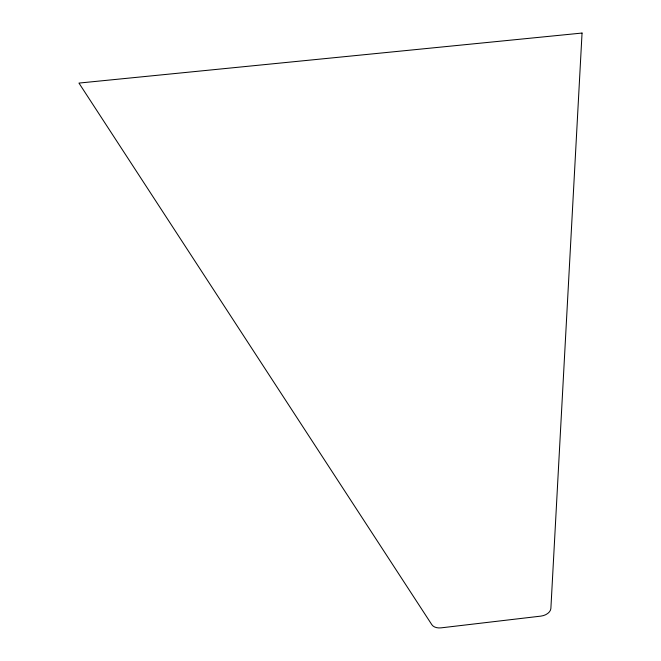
<?xml version="1.0" encoding="UTF-8"?>
<svg xmlns="http://www.w3.org/2000/svg" width="661" height="661" viewBox="0 0 661 661"><rect width="100%" height="100%" fill="white"/><g stroke="black" fill="none" stroke-linecap="round" stroke-linejoin="round"><path stroke-width="0.99" d="M582.052 33.05L550.877 608.467A9.865 6.403 -13.8 0 1 540.88 616.118L441.11 627.851A9.849 6.47 -10.5 0 1 431.881 624.752L78.948 83.079L582.052 33.05"/></g></svg>
